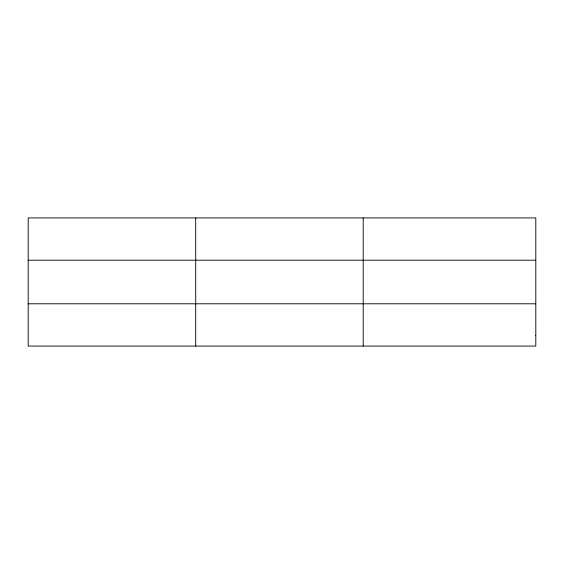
<?xml version="1.0" encoding="UTF-8"?>
<svg xmlns="http://www.w3.org/2000/svg" width="564" height="564" viewBox="0 0 564 564"><rect width="100%" height="100%" fill="white"/><g stroke="black" fill="none" stroke-linecap="round" stroke-linejoin="round"><path stroke-width="0.85" d="M195.708 217.916L195.708 346.084M363.216 217.916L363.216 346.084M28.2 260.208L535.8 260.208M28.2 303.792L535.8 303.792M535.8 335.509L535.8 346.084L28.2 346.084L28.2 217.916L535.8 217.916L535.8 335.509"/></g></svg>
